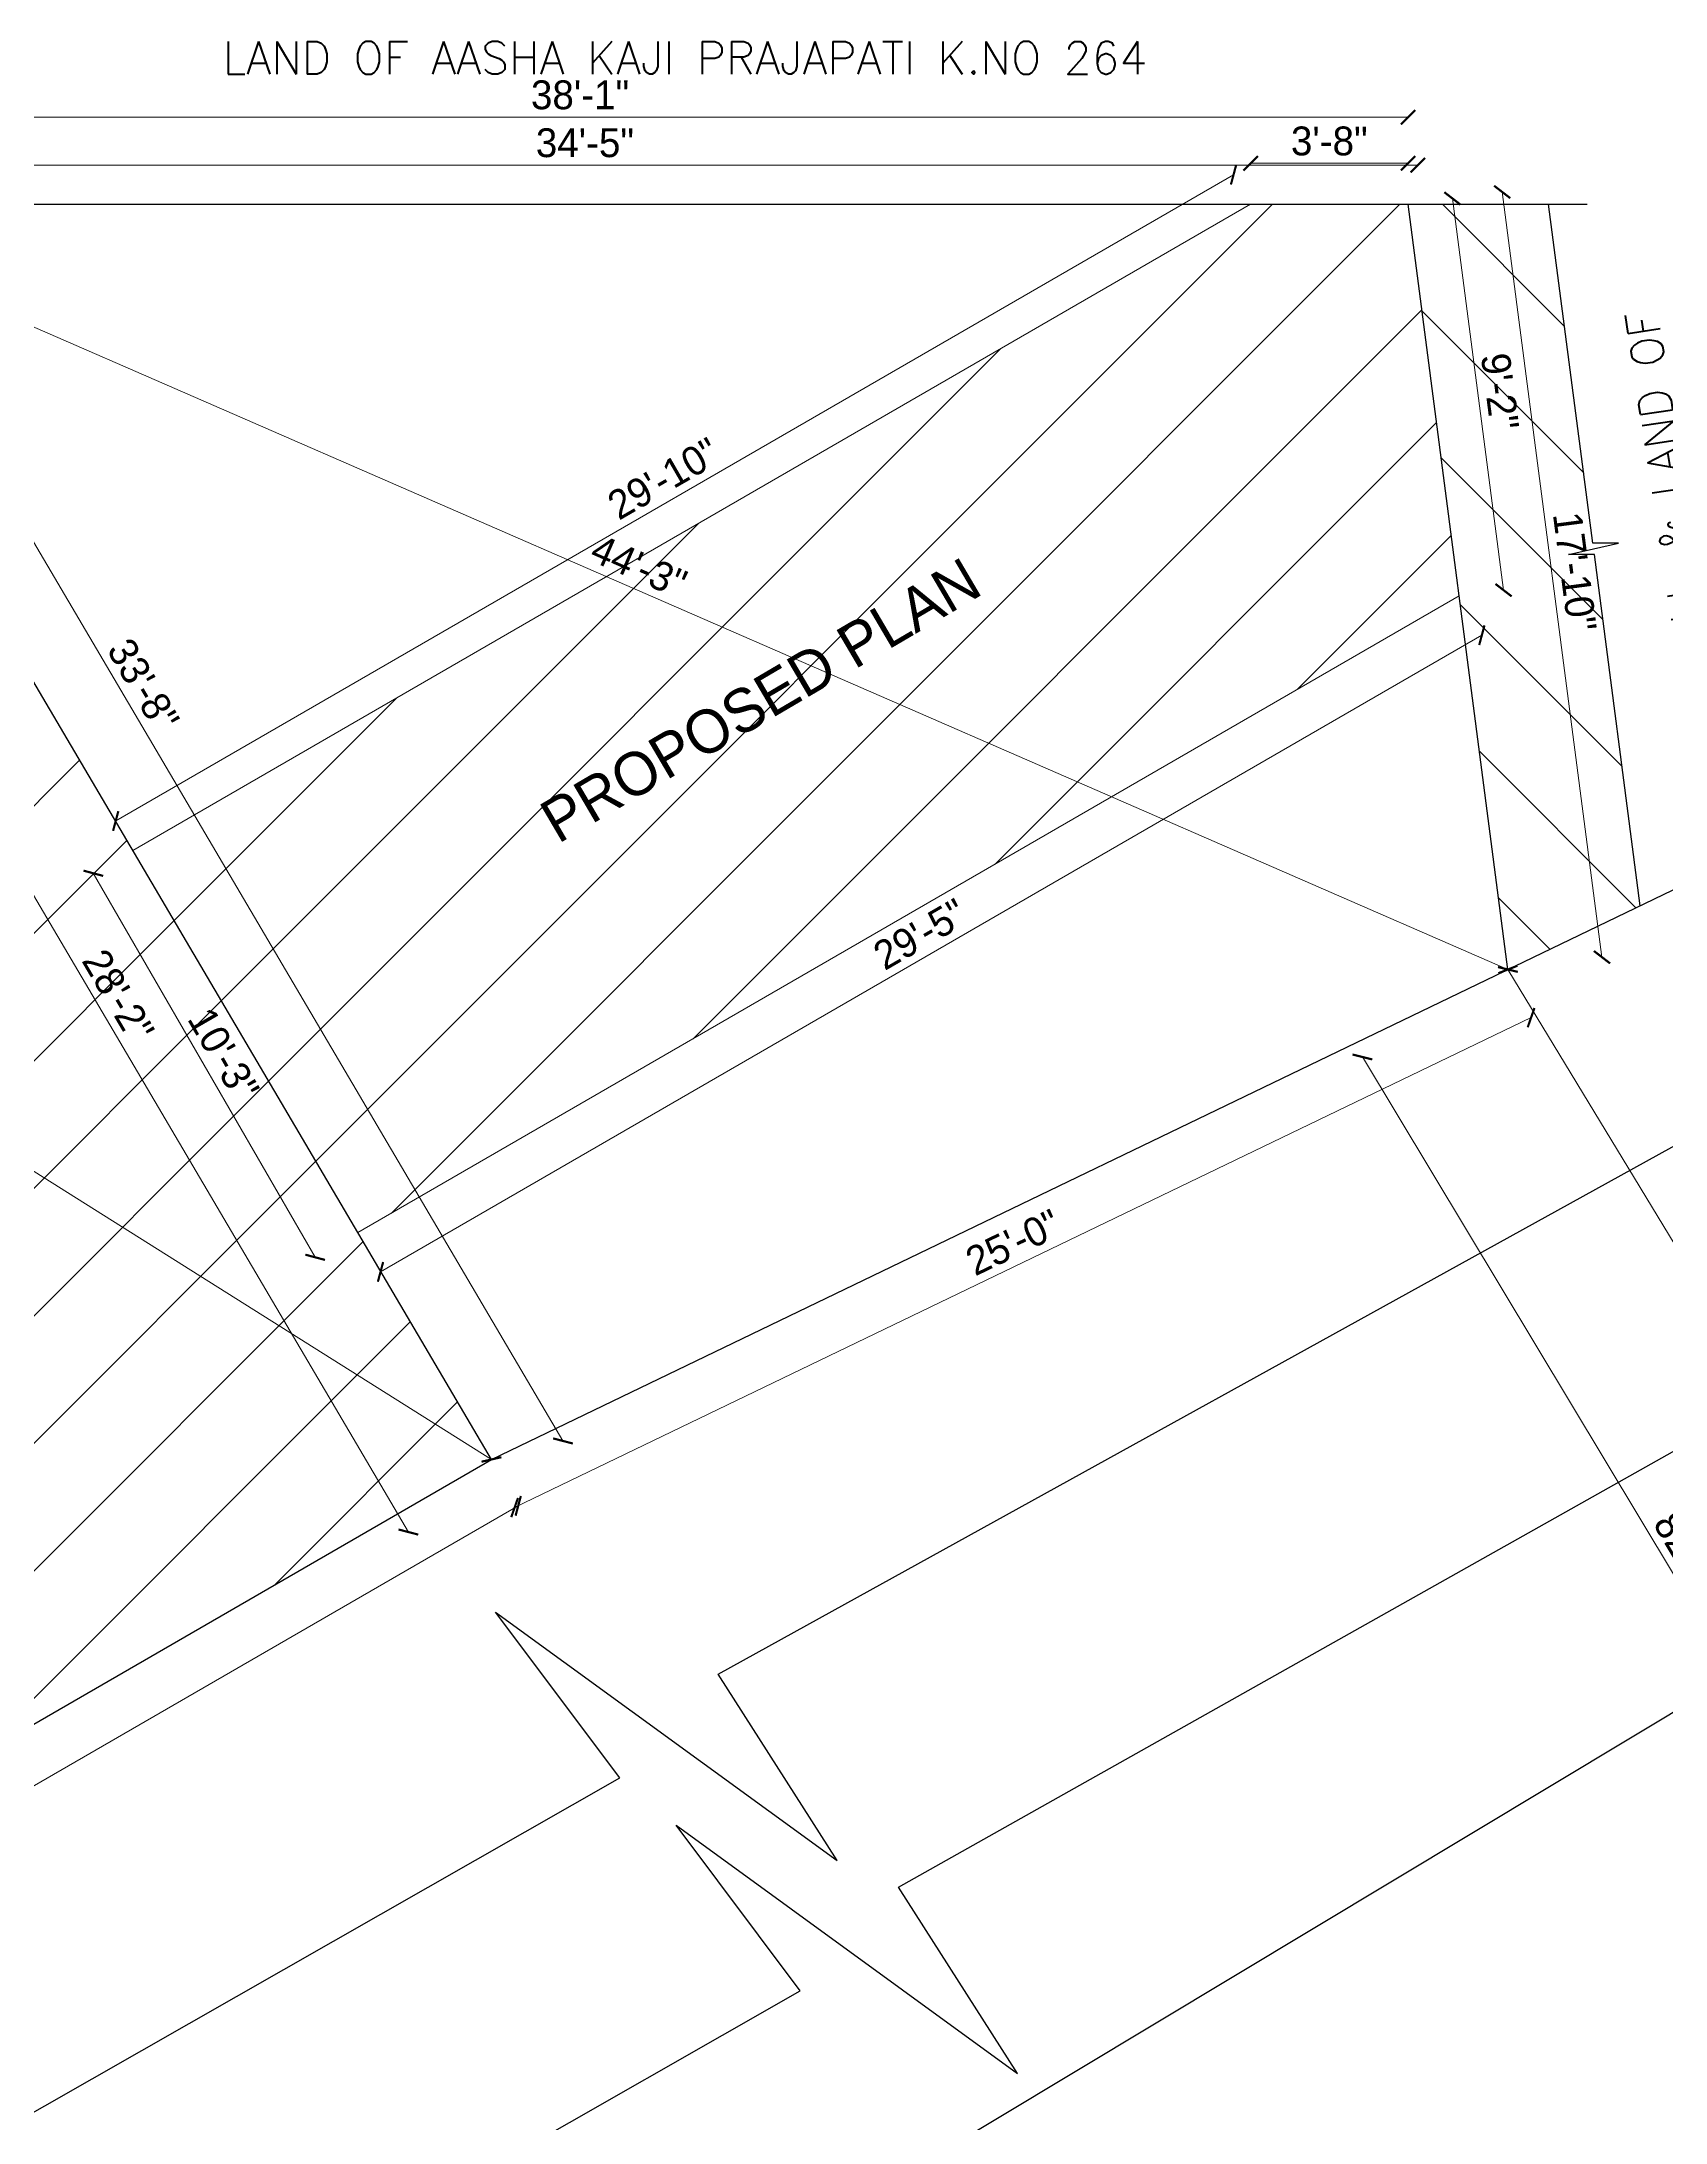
# Model space of a CAD drawing. Header units: inches. Extents: x 20273 to 41102, y -4696 to -1121.
# Drawn here: x 20727 to 21178, y -4035 to -3458 of the extents above; entities that cross this region are included whole.
import ezdxf

# ---------------------------------------------------------------- set-up
doc = ezdxf.new("R2010")
doc.units = ezdxf.units.IN
doc.header["$LTSCALE"] = 5
doc.header["$MEASUREMENT"] = 0
doc.layers.add('A-WALL', color=7, linetype='Continuous', lineweight=9)
doc.layers.add('HATCH', color=253, linetype='Continuous', lineweight=0)
for name, color, linetype in [('DIM', 5, 'Continuous'), ('TEXT', 6, 'Continuous'), ('WALL', 7, 'Continuous')]:
    doc.layers.add(name, color=color, linetype=linetype)
doc.styles.add('ROMANS', font='romans.shx', dxfattribs={"width": 0.8})
doc.styles.add('tt', font='stylu.ttf', dxfattribs={"height": 8})
doc.dimstyles.new('Copy(2) of STANDARD', dxfattribs={"dimtxt": 2, "dimasz": 4, "dimexe": 0, "dimexo": 0, "dimgap": 2, "dimtad": 1, "dimdec": 0, "dimzin": 0, "dimdsep": 46, "dimlunit": 3, "dimtxsty": 'tt', "dimblk": 'ARCHTICK', "dimcen": 0.0505, "dimse1": 1, "dimse2": 1, "dimclrd": 5, "dimclre": 5, "dimclrt": 7, "dimadec": 1, "dimazin": 0, "dimtm": 1e-09, "dimtfac": 1, "dimtdec": 0, "dimtofl": 0, "dimtmove": 1, "dimatfit": 3, "dimfxl": 1, "dimtolj": 2, "dimtzin": 0, "dimlwd": 13, "dimarcsym": 0})

# ---------------------------------------------------------------- blocks, each defined once
blk = doc.blocks.new('_ArchTick')
at = {"color": 0, "linetype": 'ByBlock', "const_width": 0.15}
blk.add_lwpolyline([(-0.5, -0.5), (0.5, 0.5)], dxfattribs=at)
blk = doc.blocks.new('*D298')
at = {"layer": 'Defpoints', "color": 0, "ltscale": 5, "transparency": 16777216}
for p in [(21062.88, -3503), (20748.05, -3674.02), (20752.78, -3682.2)]:
    blk.add_point(p, dxfattribs=at)
at = {"layer": 'DIM', "color": 5, "lineweight": 13, "ltscale": 5, "transparency": 16777216}
blk.add_line((21058.15, -3494.81), (20748.05, -3674.02), dxfattribs=at)
at = {"layer": 'DIM', "color": 5, "lineweight": 13, "ltscale": 5, "transparency": 16777216, "xscale": 4, "yscale": 4, "zscale": 4}
for p, rotation in [((21058.15, -3494.81), 30.02282740669304), ((20748.05, -3674.02), 210.022827406693)]:
    blk.add_blockref('_ArchTick', p, dxfattribs=dict(at, rotation=rotation))
at = {"layer": 'DIM', "color": 7, "ltscale": 5, "transparency": 16777216, "insert": (20900.02, -3579.08), "char_height": 8, "attachment_point": 5, "rotation": 30.02283, "style": 'tt'}
blk.add_mtext('\\A2;29\'-10"', dxfattribs=at)
blk = doc.blocks.new('*D299')
at = {"layer": 'Defpoints', "color": 0, "ltscale": 5, "transparency": 16777216}
for p in [(21120.74, -3611.62), (21127.03, -3622.5), (20815.22, -3788.17)]:
    blk.add_point(p, dxfattribs=at)
at = {"layer": 'DIM', "color": 5, "lineweight": 13, "ltscale": 5, "transparency": 16777216}
blk.add_line((20821.51, -3799.06), (21127.03, -3622.5), dxfattribs=at)
at = {"layer": 'DIM', "color": 5, "lineweight": 13, "ltscale": 5, "transparency": 16777216, "xscale": 4, "yscale": 4, "zscale": 4}
for p, rotation in [((21127.03, -3622.5), 30.02282740669302), ((20821.51, -3799.06), 210.022827406693)]:
    blk.add_blockref('_ArchTick', p, dxfattribs=dict(at, rotation=rotation))
at = {"layer": 'DIM', "color": 7, "ltscale": 5, "transparency": 16777216, "insert": (20971.18, -3705.43), "char_height": 8, "attachment_point": 5, "rotation": 30.02283, "style": 'tt'}
blk.add_mtext('\\A2;29\'-5"', dxfattribs=at)
blk = doc.blocks.new('*D300')
at = {"layer": 'Defpoints', "color": 0, "ltscale": 5, "transparency": 16777216}
for p in [(21106.56, -3491.64), (21062.88, -3503), (21106.56, -3503)]:
    blk.add_point(p, dxfattribs=at)
at = {"layer": 'DIM', "color": 5, "lineweight": 13, "ltscale": 5, "transparency": 16777216}
blk.add_line((21062.88, -3491.64), (21106.56, -3491.64), dxfattribs=at)
at = {"layer": 'DIM', "color": 5, "lineweight": 13, "ltscale": 5, "transparency": 16777216, "xscale": 4, "yscale": 4, "zscale": 4, "rotation": 180}
blk.add_blockref('_ArchTick', (21062.88, -3491.64), dxfattribs=at)
at = {"layer": 'DIM', "color": 5, "lineweight": 13, "ltscale": 5, "transparency": 16777216, "xscale": 4, "yscale": 4, "zscale": 4}
blk.add_blockref('_ArchTick', (21106.56, -3491.64), dxfattribs=at)
at = {"layer": 'DIM', "color": 7, "ltscale": 5, "transparency": 16777216, "insert": (21084.72, -3485.5), "char_height": 8, "attachment_point": 5, "style": 'tt'}
blk.add_mtext('\\A2;3\'-8"', dxfattribs=at)
blk = doc.blocks.new('*D301')
at = {"layer": 'Defpoints', "color": 0, "ltscale": 5, "transparency": 16777216}
for p in [(21118.87, -3501.39), (21106.56, -3503), (21120.74, -3611.62)]:
    blk.add_point(p, dxfattribs=at)
at = {"layer": 'DIM', "color": 5, "lineweight": 13, "ltscale": 5, "transparency": 16777216}
blk.add_line((21133.05, -3610.01), (21118.87, -3501.39), dxfattribs=at)
at = {"layer": 'DIM', "color": 5, "lineweight": 13, "ltscale": 5, "transparency": 16777216, "xscale": 4, "yscale": 4, "zscale": 4}
for p, rotation in [((21118.87, -3501.39), 97.43550611294413), ((21133.05, -3610.01), 277.4355061129441)]:
    blk.add_blockref('_ArchTick', p, dxfattribs=dict(at, rotation=rotation))
at = {"layer": 'DIM', "color": 7, "ltscale": 5, "transparency": 16777216, "insert": (21132.04, -3554.91), "char_height": 8, "attachment_point": 5, "rotation": 277.43551, "style": 'tt'}
blk.add_mtext('\\A2;9\'-2"', dxfattribs=at)
blk = doc.blocks.new('*D302')
at = {"layer": 'Defpoints', "color": 0, "ltscale": 5, "transparency": 16777216}
for p in [(20752.78, -3682.2), (20815.22, -3788.17), (20803.38, -3795.01)]:
    blk.add_point(p, dxfattribs=at)
at = {"layer": 'DIM', "color": 5, "lineweight": 13, "ltscale": 5, "transparency": 16777216}
blk.add_line((20741.84, -3688.52), (20803.38, -3795.01), dxfattribs=at)
at = {"layer": 'DIM', "color": 5, "lineweight": 13, "ltscale": 5, "transparency": 16777216, "xscale": 4, "yscale": 4, "zscale": 4}
for p, rotation in [((20741.84, -3688.52), 120.0228274066971), ((20803.38, -3795.01), 300.0228274066972)]:
    blk.add_blockref('_ArchTick', p, dxfattribs=dict(at, rotation=rotation))
at = {"layer": 'DIM', "color": 7, "ltscale": 5, "transparency": 16777216, "insert": (20777.96, -3738.68), "char_height": 8, "attachment_point": 5, "rotation": 300.02283, "style": 'tt'}
blk.add_mtext('\\A2;10\'-3"', dxfattribs=at)
blk = doc.blocks.new('*D335')
at = {"layer": 'Defpoints', "color": 0, "ltscale": 5, "transparency": 16777216}
for p in [(20647.18, -3503), (20647.18, -3503), (21134.26, -3715.2)]:
    blk.add_point(p, dxfattribs=at)
at = {"layer": 'DIM', "color": 5, "lineweight": 13, "ltscale": 5, "transparency": 16777216}
blk.add_line((21134.26, -3715.2), (20647.18, -3503), dxfattribs=at)
at = {"layer": 'DIM', "color": 5, "lineweight": 13, "ltscale": 5, "transparency": 16777216, "xscale": 4, "yscale": 4, "zscale": 4}
for p, rotation in [((20647.18, -3503), 156.4590553134295), ((21134.26, -3715.2), 336.4590553134295)]:
    blk.add_blockref('_ArchTick', p, dxfattribs=dict(at, rotation=rotation))
at = {"layer": 'DIM', "color": 7, "ltscale": 5, "transparency": 16777216, "insert": (20893.19, -3603.43), "char_height": 8, "attachment_point": 5, "rotation": 336.45906, "style": 'tt'}
blk.add_mtext('\\A2;44\'-3"', dxfattribs=at)
blk = doc.blocks.new('*D336')
at = {"layer": 'Defpoints', "color": 0, "ltscale": 5, "transparency": 16777216}
for p in [(20698.23, -3479.49), (20667.03, -3497.87), (20903.32, -3827.56)]:
    blk.add_point(p, dxfattribs=at)
at = {"layer": 'DIM', "color": 5, "lineweight": 13, "ltscale": 5, "transparency": 16777216}
blk.add_line((20872.13, -3845.94), (20667.03, -3497.87), dxfattribs=at)
at = {"layer": 'DIM', "color": 5, "lineweight": 13, "ltscale": 5, "transparency": 16777216, "xscale": 4, "yscale": 4, "zscale": 4}
for p, rotation in [((20667.03, -3497.87), 120.5085900979851), ((20872.13, -3845.94), 300.5085900979851)]:
    blk.add_blockref('_ArchTick', p, dxfattribs=dict(at, rotation=rotation))
at = {"layer": 'DIM', "color": 7, "ltscale": 5, "transparency": 16777216, "insert": (20755.72, -3636.29), "char_height": 8, "attachment_point": 5, "rotation": 300.50859, "style": 'tt'}
blk.add_mtext('\\A2;33\'-8"', dxfattribs=at)
blk = doc.blocks.new('*D337')
at = {"layer": 'Defpoints', "color": 0, "ltscale": 5, "transparency": 16777216}
for p in [(20353.56, -3537.26), (20852.28, -3851.07), (20852.28, -3851.07)]:
    blk.add_point(p, dxfattribs=at)
at = {"layer": 'DIM', "color": 5, "lineweight": 13, "ltscale": 5, "transparency": 16777216}
blk.add_line((20353.56, -3537.26), (20852.28, -3851.07), dxfattribs=at)
at = {"layer": 'DIM', "color": 5, "lineweight": 13, "ltscale": 5, "transparency": 16777216, "xscale": 4, "yscale": 4, "zscale": 4}
for p, rotation in [((20353.56, -3537.26), 147.8211343331415), ((20852.28, -3851.07), 327.8211343331415)]:
    blk.add_blockref('_ArchTick', p, dxfattribs=dict(at, rotation=rotation))
at = {"layer": 'DIM', "color": 7, "ltscale": 5, "transparency": 16777216, "insert": (20606.21, -3688.94), "char_height": 8, "attachment_point": 5, "rotation": 327.82113, "style": 'tt'}
blk.add_mtext('\\A2;49\'-1"', dxfattribs=at)
blk = doc.blocks.new('*D338')
at = {"layer": 'Defpoints', "color": 0, "ltscale": 5, "transparency": 16777216}
for p in [(21106.56, -3478.86), (20647.18, -3503), (21106.56, -3503)]:
    blk.add_point(p, dxfattribs=at)
at = {"layer": 'DIM', "color": 5, "lineweight": 13, "ltscale": 5, "transparency": 16777216}
blk.add_line((20647.18, -3478.86), (21106.56, -3478.86), dxfattribs=at)
at = {"layer": 'DIM', "color": 5, "lineweight": 13, "ltscale": 5, "transparency": 16777216, "xscale": 4, "yscale": 4, "zscale": 4, "rotation": 180}
blk.add_blockref('_ArchTick', (20647.18, -3478.86), dxfattribs=at)
at = {"layer": 'DIM', "color": 5, "lineweight": 13, "ltscale": 5, "transparency": 16777216, "xscale": 4, "yscale": 4, "zscale": 4}
blk.add_blockref('_ArchTick', (21106.56, -3478.86), dxfattribs=at)
at = {"layer": 'DIM', "color": 7, "ltscale": 5, "transparency": 16777216, "insert": (20876.87, -3472.71), "char_height": 8, "attachment_point": 5, "style": 'tt'}
blk.add_mtext('\\A2;38\'-1"', dxfattribs=at)
blk = doc.blocks.new('*D341')
at = {"layer": 'Defpoints', "color": 0, "ltscale": 5, "transparency": 16777216}
for p in [(21134.26, -3715.2), (21140.69, -3728.55), (20852.28, -3851.07)]:
    blk.add_point(p, dxfattribs=at)
at = {"layer": 'DIM', "color": 5, "lineweight": 13, "ltscale": 5, "transparency": 16777216}
blk.add_line((20858.71, -3864.41), (21140.69, -3728.55), dxfattribs=at)
at = {"layer": 'DIM', "color": 5, "lineweight": 13, "ltscale": 5, "transparency": 16777216, "xscale": 4, "yscale": 4, "zscale": 4}
for p, rotation in [((21140.69, -3728.55), 25.72641114425566), ((20858.71, -3864.41), 205.7264111442556)]:
    blk.add_blockref('_ArchTick', p, dxfattribs=dict(at, rotation=rotation))
at = {"layer": 'DIM', "color": 7, "ltscale": 5, "transparency": 16777216, "insert": (20997.01, -3790.89), "char_height": 8, "attachment_point": 5, "rotation": 25.72641, "style": 'tt'}
blk.add_mtext('\\A2;25\'-0"', dxfattribs=at)
blk = doc.blocks.new('*D343')
at = {"layer": 'Defpoints', "color": 0, "ltscale": 5, "transparency": 16777216}
for p in [(21134.26, -3715.2), (21305.41, -3999.81), (21265.06, -4024.07)]:
    blk.add_point(p, dxfattribs=at)
at = {"layer": 'DIM', "color": 5, "lineweight": 13, "ltscale": 5, "transparency": 16777216}
blk.add_line((21093.91, -3739.46), (21265.06, -4024.07), dxfattribs=at)
at = {"layer": 'DIM', "color": 5, "lineweight": 13, "ltscale": 5, "transparency": 16777216, "xscale": 4, "yscale": 4, "zscale": 4}
for p, rotation in [((21093.91, -3739.46), 121.0209575035025), ((21265.06, -4024.07), 301.0209575035025)]:
    blk.add_blockref('_ArchTick', p, dxfattribs=dict(at, rotation=rotation))
at = {"layer": 'DIM', "color": 7, "ltscale": 5, "transparency": 16777216, "insert": (21184.78, -3878.58), "char_height": 8, "attachment_point": 5, "rotation": 301.02096, "style": 'tt'}
blk.add_mtext("\\A2;82'-4''", dxfattribs=at)
blk = doc.blocks.new('*D345')
at = {"layer": 'Defpoints', "color": 0, "ltscale": 5, "transparency": 16777216}
for p in [(21134.26, -3715.2), (21306.45, -3999.19), (21306.45, -3999.19)]:
    blk.add_point(p, dxfattribs=at)
at = {"layer": 'DIM', "color": 5, "lineweight": 13, "ltscale": 5, "transparency": 16777216}
blk.add_line((21134.26, -3715.2), (21306.45, -3999.19), dxfattribs=at)
at = {"layer": 'DIM', "color": 5, "lineweight": 13, "ltscale": 5, "transparency": 16777216, "xscale": 4, "yscale": 4, "zscale": 4}
for p, rotation in [((21134.26, -3715.2), 121.229914251942), ((21306.45, -3999.19), 301.229914251942)]:
    blk.add_blockref('_ArchTick', p, dxfattribs=dict(at, rotation=rotation))
at = {"layer": 'DIM', "color": 7, "ltscale": 5, "transparency": 16777216, "insert": (21225.73, -3853.93), "char_height": 8, "attachment_point": 5, "rotation": 301.22991, "style": 'tt'}
blk.add_mtext("\\A2;71'-4''", dxfattribs=at)
blk = doc.blocks.new('*D347')
at = {"layer": 'Defpoints', "color": 0, "ltscale": 5, "transparency": 16777216}
for p in [(21106.56, -3503), (21134.26, -3715.2), (21160.36, -3711.79)]:
    blk.add_point(p, dxfattribs=at)
at = {"layer": 'DIM', "color": 5, "lineweight": 13, "ltscale": 5, "transparency": 16777216}
blk.add_line((21132.67, -3499.59), (21160.36, -3711.79), dxfattribs=at)
at = {"layer": 'DIM', "color": 5, "lineweight": 13, "ltscale": 5, "transparency": 16777216, "xscale": 4, "yscale": 4, "zscale": 4}
for p, rotation in [((21132.67, -3499.59), 97.43550611295254), ((21160.36, -3711.79), 277.4355061129525)]:
    blk.add_blockref('_ArchTick', p, dxfattribs=dict(at, rotation=rotation))
at = {"layer": 'DIM', "color": 7, "ltscale": 5, "transparency": 16777216, "insert": (21152.78, -3604.87), "char_height": 8, "attachment_point": 5, "rotation": 277.43551, "style": 'tt'}
blk.add_mtext('\\A2;17\'-10"', dxfattribs=at)
blk = doc.blocks.new('*D353')
at = {"layer": 'Defpoints', "color": 0, "ltscale": 5, "transparency": 16777216}
for p in [(20731.73, -3536.35), (20903.32, -3827.56), (20829.25, -3871.2)]:
    blk.add_point(p, dxfattribs=at)
at = {"layer": 'DIM', "color": 5, "lineweight": 13, "ltscale": 5, "transparency": 16777216}
blk.add_line((20657.66, -3580), (20829.25, -3871.2), dxfattribs=at)
at = {"layer": 'DIM', "color": 5, "lineweight": 13, "ltscale": 5, "transparency": 16777216, "xscale": 4, "yscale": 4, "zscale": 4}
for p, rotation in [((20657.66, -3580), 120.5085900979856), ((20829.25, -3871.2), 300.5085900979856)]:
    blk.add_blockref('_ArchTick', p, dxfattribs=dict(at, rotation=rotation))
at = {"layer": 'DIM', "color": 7, "ltscale": 5, "transparency": 16777216, "insert": (20748.75, -3722.48), "char_height": 8, "attachment_point": 5, "rotation": 300.50859, "style": 'tt'}
blk.add_mtext('\\A2;28\'-2"', dxfattribs=at)
blk = doc.blocks.new('*D355')
at = {"layer": 'Defpoints', "color": 0, "ltscale": 5, "transparency": 16777216}
for p in [(20852.28, -3851.07), (20859.71, -3863.93), (20353.56, -4139.26)]:
    blk.add_point(p, dxfattribs=at)
at = {"layer": 'DIM', "color": 5, "lineweight": 13, "ltscale": 5, "transparency": 16777216}
blk.add_line((20361, -4152.13), (20859.71, -3863.93), dxfattribs=at)
at = {"layer": 'DIM', "color": 5, "lineweight": 13, "ltscale": 5, "transparency": 16777216, "xscale": 4, "yscale": 4, "zscale": 4}
for p, rotation in [((20859.71, -3863.93), 30.02282740668951), ((20361, -4152.13), 210.0228274066895)]:
    blk.add_blockref('_ArchTick', p, dxfattribs=dict(at, rotation=rotation))
at = {"layer": 'DIM', "color": 7, "ltscale": 5, "transparency": 16777216, "insert": (20607.26, -4002.68), "char_height": 8, "attachment_point": 5, "rotation": 30.02283, "style": 'tt'}
blk.add_mtext("\\A2;48'", dxfattribs=at)
blk = doc.blocks.new('*D362')
at = {"layer": 'Defpoints', "color": 0, "ltscale": 5, "transparency": 16777216}
for p in [(21109.26, -3492.17), (20647.18, -3503), (21109.26, -3503)]:
    blk.add_point(p, dxfattribs=at)
at = {"layer": 'DIM', "color": 5, "lineweight": 13, "ltscale": 5, "transparency": 16777216}
blk.add_line((20647.18, -3492.17), (21109.26, -3492.17), dxfattribs=at)
at = {"layer": 'DIM', "color": 5, "lineweight": 13, "ltscale": 5, "transparency": 16777216, "xscale": 4, "yscale": 4, "zscale": 4, "rotation": 180}
blk.add_blockref('_ArchTick', (20647.18, -3492.17), dxfattribs=at)
at = {"layer": 'DIM', "color": 5, "lineweight": 13, "ltscale": 5, "transparency": 16777216, "xscale": 4, "yscale": 4, "zscale": 4}
blk.add_blockref('_ArchTick', (21109.26, -3492.17), dxfattribs=at)
at = {"layer": 'DIM', "color": 7, "ltscale": 5, "transparency": 16777216, "insert": (20878.22, -3485.99), "char_height": 8, "attachment_point": 5, "style": 'tt'}
blk.add_mtext('\\A2;34\'-5"', dxfattribs=at)

msp = doc.modelspace()

# ---------------------------------------------------------------- hatches: boundary and pattern name
at = {"layer": 'HATCH', "ltscale": 5}
h = msp.add_hatch(dxfattribs=at)
h.set_pattern_fill('ANSI31', color=256, scale=200, style=0)
h.paths.add_polyline_path([(21106.56, -3503), (21062.88, -3503), (20752.78, -3682.2), (20815.22, -3788.17), (21120.74, -3611.62)])
h.paths.add_polyline_path([(20872.65, -3604.41), (20906.67, -3619.23), (20914.07, -3602.24), (20880.05, -3587.41)], flags=25)
h.paths.add_polyline_path([(20869.89, -3685.26), (20994.04, -3612.24), (20984.41, -3595.87), (20860.26, -3668.89)], flags=24)
h = msp.add_hatch(dxfattribs=at)
h.set_pattern_fill('ANSI31', color=256, scale=200, angle=90, style=0)
h.set_pattern_definition([(135, (-730.565, -18673.39), (-17.67767, -17.67767), [])])
h.paths.add_polyline_path([(21158.24, -3600.14), (21151.04, -3600.14), (21164.96, -3596.99), (21157.83, -3597), (21145.56, -3503), (21106.56, -3503), (21134.26, -3715.2), (21170.95, -3697.52)])
h.paths.add_polyline_path([(21142.59, -3585.53), (21147.9, -3626.18), (21135.37, -3627.81), (21130.07, -3587.17)], flags=24)
h = msp.add_hatch(dxfattribs=at)
h.set_pattern_fill('ANSI31', color=256, scale=200, style=0)
h.paths.add_polyline_path([(20680.69, -3559.86), (20353.56, -3750.26), (20353.56, -4100), (20353.56, -4139.26), (20852.28, -3851.07)])
h.paths.add_polyline_path([(20760.07, -3725.91), (20778.64, -3758.04), (20794.69, -3748.77), (20776.12, -3716.64)], flags=24)
h.paths.add_polyline_path([(20585.76, -3686.81), (20617.17, -3706.58), (20627.04, -3690.89), (20595.63, -3671.12)], flags=24)
h.paths.add_polyline_path([(20372.8, -3963.35), (20372.8, -3926.23), (20354.27, -3926.23), (20354.27, -3963.35)], flags=24)
h.paths.add_polyline_path([(20514.32, -3680.16), (20546.39, -3661.49), (20537.07, -3645.47), (20504.99, -3664.14)], flags=24)
h.paths.add_polyline_path([(20474.99, -3889.47), (20620.21, -3805.63), (20613.75, -3794.44), (20468.54, -3878.28)], flags=24)
h.paths.add_polyline_path([(20466.83, -3869.49), (20611.11, -3786.19), (20601.74, -3769.95), (20457.46, -3853.25)], flags=24)

# ---------------------------------------------------------------- linework, layer by layer
at = {"layer": 'A-WALL', "ltscale": 5}
for p, q in [((20752.78, -3682.2), (21062.88, -3503)), ((20815.22, -3788.17), (21120.74, -3611.62))]:
    msp.add_line(p, q, dxfattribs=at)
msp.add_lwpolyline([(21106.56, -3503), (21062.88, -3503), (20752.78, -3682.2), (20815.22, -3788.17), (21120.74, -3611.62)], close=True, dxfattribs=at)
at = {"layer": 'WALL', "ltscale": 5}
for p, q in [((20647.18, -3503), (21109.26, -3503)), ((21134.26, -3715.2), (21106.56, -3503)), ((21106.56, -3503), (21156.24, -3503)), ((21157.83, -3597), (21145.56, -3503)), ((20852.28, -3851.07), (20680.69, -3559.86)), ((21151.04, -3600.14), (21164.96, -3596.99)), ((21158.24, -3600.14), (21151.04, -3600.14)), ((21164.96, -3596.99), (21157.83, -3597)), ((21170.95, -3697.52), (21158.24, -3600.14)), ((20852.28, -3851.07), (21234.59, -3666.85)), ((20915.16, -3910.64), (21266.96, -3716.24)), ((20965.21, -3969.71), (21307.08, -3777.46)), ((20416.63, -4379.76), (21346.46, -3821.16)), ((20353.56, -4139.26), (20852.28, -3851.07)), ((20853.43, -3893.44), (20948.17, -3962.24)), ((20887.88, -3939.31), (20853.43, -3893.44)), ((20948.17, -3962.24), (20915.16, -3910.64)), ((20353.56, -4244.21), (20887.88, -3939.31)), ((20937.94, -3998.38), (20903.49, -3952.51)), ((20903.49, -3952.51), (20998.23, -4021.32)), ((20998.23, -4021.32), (20965.21, -3969.71)), ((20361.72, -4327.19), (20937.94, -3998.38))]:
    msp.add_line(p, q, dxfattribs=at)

# ---------------------------------------------------------------- texts
at = {"layer": 'TEXT', "lineweight": 9, "style": 'ROMANS'}
msp.add_text('LAND OF AASHA KAJI PRAJAPATI K.NO 264', height=9, dxfattribs=at).set_placement((20777.68, -3466.9))
msp.add_text('HOUSE WALL & LAND OF          ', height=9, rotation=98.54376, dxfattribs=at).set_placement((21198.02, -3680.51))
at = {"layer": 'TEXT', "lineweight": 70, "style": 'tt'}
msp.add_text('PROPOSED PLAN', height=12, rotation=30.46064, dxfattribs=at).set_placement((20870.75, -3680.48))

# ---------------------------------------------------------------- dimensions: what is measured, and where the dimension line sits
at = {"layer": 'DIM', "ltscale": 5}
for p1, p2, distance, text, picture, middle in [((20647.18, -3503), (21106.56, -3503), 24.14, '38\'-1"', '*D338', (20876.87, -3472.71)), ((20852.28, -3851.07), (21134.26, -3715.2), -14.82, '25\'-0"', '*D341', (20997.01, -3790.89)), ((21134.26, -3715.2), (21305.41, -3999.81), -47.08, "82'-4''", '*D343', (21184.78, -3878.58)), ((21134.26, -3715.2), (21306.45, -3999.19), 0, "71'-4''", '*D345', (21225.73, -3853.93))]:
    dim = msp.add_aligned_dim(p1=p1, p2=p2, distance=distance, text=text, dimstyle='Copy(2) of STANDARD', dxfattribs=at)
    dim.commit()
    dim.dimension.update_dxf_attribs({"geometry": picture, "text_midpoint": middle})
dim = msp.add_linear_dim(base=(21109.26, -3492.17), p1=(20647.18, -3503), p2=(21109.26, -3503), text='34\'-5"', dimstyle='Copy(2) of STANDARD', dxfattribs=at)
dim.commit()
dim.dimension.update_dxf_attribs({"geometry": '*D362', "text_midpoint": (20878.22, -3485.99)})
dim = msp.add_linear_dim(base=(20667.03, -3497.87), p1=(20903.32, -3827.56), p2=(20698.23, -3479.49), angle=120.50859, dimstyle='Copy(2) of STANDARD', dxfattribs=at)
dim.commit()
dim.dimension.update_dxf_attribs({"geometry": '*D336', "text_midpoint": (20750.43, -3639.4), "dimtype": 161})
for p1, p2, distance, picture, middle in [((21062.88, -3503), (21106.56, -3503), 11.36, '*D300', (21084.72, -3485.5)), ((21134.26, -3715.2), (20647.18, -3503), 0, '*D335', (20893.19, -3603.43)), ((21106.56, -3503), (21134.26, -3715.2), 26.33, '*D347', (21152.78, -3604.87)), ((21120.74, -3611.62), (21106.56, -3503), -12.41, '*D301', (21132.04, -3554.91)), ((20353.56, -3537.26), (20852.28, -3851.07), 0, '*D337', (20606.21, -3688.94)), ((20731.73, -3536.35), (20903.32, -3827.56), -85.97, '*D353', (20748.75, -3722.48)), ((20353.56, -4139.26), (20852.28, -3851.07), -14.86, '*D355', (20607.26, -4002.68))]:
    dim = msp.add_aligned_dim(p1=p1, p2=p2, distance=distance, dimstyle='Copy(2) of STANDARD', dxfattribs=at)
    dim.commit()
    dim.dimension.update_dxf_attribs({"geometry": picture, "text_midpoint": middle})
for base, p1, p2, angle, picture, middle in [((20748.05, -3674.02), (21062.88, -3503), (20752.78, -3682.2), 30.02283, '*D298', (20900.02, -3579.08)), ((21127.03, -3622.5), (20815.22, -3788.17), (21120.74, -3611.62), 30.02283, '*D299', (20971.18, -3705.43)), ((20803.38, -3795.01), (20752.78, -3682.2), (20815.22, -3788.17), 120.02283, '*D302', (20777.96, -3738.68))]:
    dim = msp.add_linear_dim(base=base, p1=p1, p2=p2, angle=angle, dimstyle='Copy(2) of STANDARD', dxfattribs=at)
    dim.commit()
    dim.dimension.update_dxf_attribs({"geometry": picture, "text_midpoint": middle})

doc.saveas('drawing.dxf')
